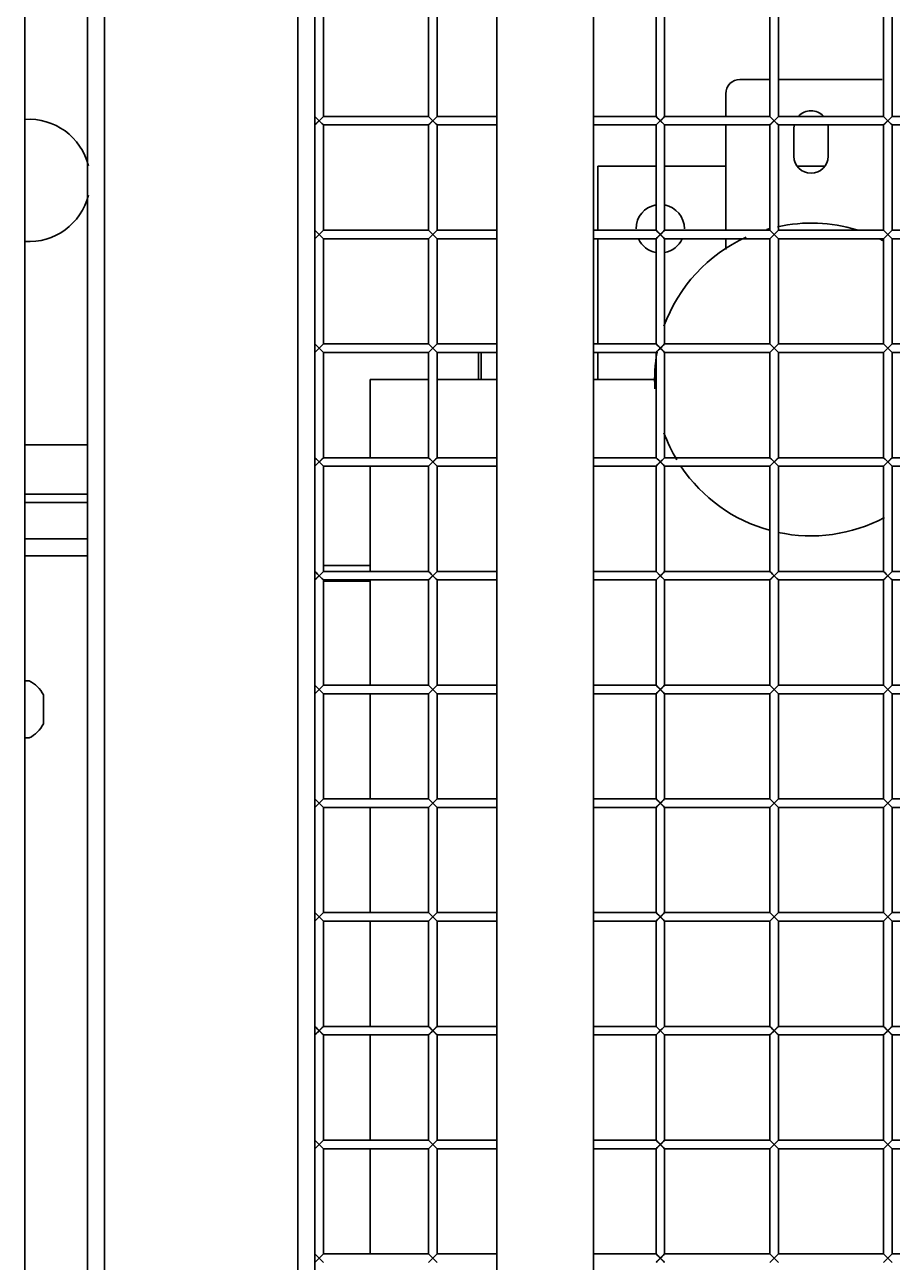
# Model space of a CAD drawing. Header units: millimetres. Extents: x 32496 to 166256, y 3504 to 23939.
# Drawn here: x 45612.1 to 45917.2, y 12467.1 to 12902.3 of the extents above; entities that cross this region are included whole.
import ezdxf

# ---------------------------------------------------------------- set-up
doc = ezdxf.new("R2010")
doc.units = ezdxf.units.MM
doc.layers.get('0').update_dxf_attribs({"lineweight": 35})

msp = doc.modelspace()

# ---------------------------------------------------------------- linework, layer by layer
at = {"linetype": 'Continuous'}
for p, q in [((45612.14, 13316.575), (45612.14, 10957.575)), ((45634.14, 13297.075), (45634.14, 10977.075)), ((45640.14, 10977.075), (45640.14, 13297.075)), ((45708.14, 13297.075), (45708.14, 10977.075)), ((45778.14, 13155.075), (45778.14, 12224.075)), ((45812.14, 13155.075), (45812.14, 12224.075)), ((45714.14, 12237.075), (45714.14, 13140.075)), ((45717.14, 12907.075), (45717.14, 12870.075)), ((45754.14, 12907.075), (45754.14, 12870.075)), ((45757.14, 12907.075), (45757.14, 12870.075)), ((45834.14, 12907.075), (45834.14, 12870.075)), ((45837.14, 12907.075), (45837.14, 12870.075)), ((45874.14, 12907.075), (45874.14, 12870.075)), ((45877.14, 12907.075), (45877.14, 12870.075)), ((45914.14, 12907.075), (45914.14, 12870.075)), ((45917.14, 12907.075), (45917.14, 12870.075)), ((45863.64, 12883.075), (45874.14, 12883.075)), ((45877.14, 12883.075), (45913.64, 12883.075)), ((45858.64, 12870.075), (45858.64, 12878.075)), ((45714.14, 12867.075), (45717.14, 12870.075)), ((45714.14, 12870.075), (45715.64, 12868.575)), ((45717.14, 12870.075), (45754.14, 12870.075)), ((45754.14, 12867.075), (45757.14, 12870.075)), ((45754.14, 12870.075), (45755.64, 12868.575)), ((45757.14, 12870.075), (45778.14, 12870.075)), ((45812.14, 12870.075), (45834.14, 12870.075)), ((45834.14, 12867.075), (45837.14, 12870.075)), ((45834.14, 12870.075), (45835.64, 12868.575)), ((45837.14, 12870.075), (45874.14, 12870.075)), ((45874.14, 12867.075), (45877.14, 12870.075)), ((45874.14, 12870.075), (45875.64, 12868.575)), ((45877.14, 12870.075), (45914.14, 12870.075)), ((45914.14, 12867.075), (45917.14, 12870.075)), ((45914.14, 12870.075), (45915.64, 12868.575)), ((45917.14, 12870.075), (45954.14, 12870.075)), ((45717.14, 12867.075), (45715.64, 12868.575)), ((45717.14, 12867.075), (45717.14, 12830.075)), ((45717.14, 12867.075), (45754.14, 12867.075)), ((45754.14, 12867.075), (45754.14, 12830.075)), ((45757.14, 12867.075), (45755.64, 12868.575)), ((45757.14, 12867.075), (45757.14, 12830.075)), ((45757.14, 12867.075), (45778.14, 12867.075)), ((45812.14, 12867.075), (45834.14, 12867.075)), ((45834.14, 12867.075), (45834.14, 12830.075)), ((45837.14, 12867.075), (45835.64, 12868.575)), ((45837.14, 12867.075), (45837.14, 12830.075)), ((45837.14, 12867.075), (45874.14, 12867.075)), ((45858.64, 12830.075), (45858.64, 12867.075)), ((45874.14, 12867.075), (45874.14, 12830.075)), ((45877.14, 12867.075), (45875.64, 12868.575)), ((45877.14, 12867.075), (45877.14, 12830.075)), ((45877.14, 12867.075), (45914.14, 12867.075)), ((45882.64, 12866.075), (45882.64, 12856.075)), ((45894.64, 12856.075), (45894.64, 12866.075)), ((45914.14, 12867.075), (45914.14, 12830.075)), ((45917.14, 12867.075), (45915.64, 12868.575)), ((45917.14, 12867.075), (45917.14, 12830.075)), ((45917.14, 12867.075), (45954.14, 12867.075)), ((45813.64, 12852.575), (45813.64, 12830.075)), ((45834.14, 12852.575), (45813.64, 12852.575)), ((45858.64, 12852.575), (45837.14, 12852.575)), ((45893.345, 12852.575), (45883.936, 12852.575)), ((45714.14, 12827.075), (45717.14, 12830.075)), ((45714.14, 12830.075), (45715.64, 12828.575)), ((45717.14, 12830.075), (45754.14, 12830.075)), ((45754.14, 12827.075), (45757.14, 12830.075)), ((45754.14, 12830.075), (45755.64, 12828.575)), ((45757.14, 12830.075), (45778.14, 12830.075)), ((45812.14, 12830.075), (45834.14, 12830.075)), ((45834.14, 12827.075), (45837.14, 12830.075)), ((45834.14, 12830.075), (45835.64, 12828.575)), ((45837.14, 12830.075), (45874.14, 12830.075)), ((45874.14, 12827.075), (45877.14, 12830.075)), ((45874.14, 12830.075), (45875.64, 12828.575)), ((45877.14, 12830.075), (45914.14, 12830.075)), ((45914.14, 12827.075), (45917.14, 12830.075)), ((45914.14, 12830.075), (45915.64, 12828.575)), ((45917.14, 12830.075), (45954.14, 12830.075)), ((45717.14, 12827.075), (45715.64, 12828.575)), ((45717.14, 12827.075), (45717.14, 12790.075)), ((45717.14, 12827.075), (45754.14, 12827.075)), ((45754.14, 12827.075), (45754.14, 12790.075)), ((45757.14, 12827.075), (45755.64, 12828.575)), ((45757.14, 12827.075), (45757.14, 12790.075)), ((45757.14, 12827.075), (45778.14, 12827.075)), ((45812.14, 12827.075), (45834.14, 12827.075)), ((45813.64, 12827.075), (45813.64, 12790.075)), ((45834.14, 12827.075), (45834.14, 12790.075)), ((45837.14, 12827.075), (45835.64, 12828.575)), ((45837.14, 12827.075), (45837.14, 12790.075)), ((45837.14, 12827.075), (45874.14, 12827.075)), ((45858.64, 12823.259), (45858.64, 12827.075)), ((45874.14, 12827.075), (45874.14, 12790.075)), ((45877.14, 12827.075), (45875.64, 12828.575)), ((45877.14, 12827.075), (45877.14, 12790.075)), ((45877.14, 12827.075), (45914.14, 12827.075)), ((45914.14, 12827.075), (45914.14, 12790.075)), ((45917.14, 12827.075), (45915.64, 12828.575)), ((45917.14, 12827.075), (45917.14, 12790.075)), ((45917.14, 12827.075), (45954.14, 12827.075)), ((45714.14, 12787.075), (45717.14, 12790.075)), ((45714.14, 12790.075), (45715.64, 12788.575)), ((45717.14, 12787.075), (45715.64, 12788.575)), ((45717.14, 12790.075), (45754.14, 12790.075)), ((45717.14, 12787.075), (45717.14, 12750.075)), ((45717.14, 12787.075), (45754.14, 12787.075)), ((45754.14, 12787.075), (45757.14, 12790.075)), ((45754.14, 12790.075), (45755.64, 12788.575)), ((45754.14, 12787.075), (45754.14, 12750.075)), ((45757.14, 12787.075), (45755.64, 12788.575)), ((45757.14, 12790.075), (45778.14, 12790.075)), ((45757.14, 12787.075), (45757.14, 12750.075)), ((45757.14, 12787.075), (45778.14, 12787.075)), ((45771.64, 12787.075), (45771.64, 12777.575)), ((45772.64, 12787.165), (45772.64, 12777.575)), ((45812.14, 12790.075), (45834.14, 12790.075)), ((45812.14, 12787.075), (45834.14, 12787.075)), ((45813.64, 12787.075), (45813.64, 12777.575)), ((45834.14, 12790.075), (45835.429, 12788.786)), ((45835.349, 12788.285), (45834.14, 12787.075)), ((45834.579, 12787.515), (45834.14, 12787.075)), ((45834.14, 12787.075), (45834.14, 12750.075)), ((45835.64, 12788.575), (45835.349, 12788.285)), ((45835.429, 12788.786), (45835.64, 12788.575)), ((45835.64, 12788.575), (45837.14, 12790.075)), ((45837.14, 12787.075), (45835.64, 12788.575)), ((45837.14, 12790.075), (45874.14, 12790.075)), ((45837.14, 12787.075), (45837.14, 12750.075)), ((45837.14, 12787.075), (45874.14, 12787.075)), ((45874.14, 12787.075), (45877.14, 12790.075)), ((45874.14, 12790.075), (45875.64, 12788.575)), ((45874.14, 12787.075), (45874.14, 12750.075)), ((45877.14, 12787.075), (45875.64, 12788.575)), ((45877.14, 12790.075), (45914.14, 12790.075)), ((45877.14, 12787.075), (45877.14, 12750.075)), ((45877.14, 12787.075), (45914.14, 12787.075)), ((45914.14, 12787.075), (45917.14, 12790.075)), ((45914.14, 12790.075), (45915.64, 12788.575)), ((45914.14, 12787.075), (45914.14, 12750.075)), ((45917.14, 12787.075), (45915.64, 12788.575)), ((45917.14, 12790.075), (45954.14, 12790.075)), ((45917.14, 12787.075), (45917.14, 12750.075)), ((45917.14, 12787.075), (45954.14, 12787.075)), ((45733.64, 12777.575), (45733.64, 12750.075)), ((45754.14, 12777.575), (45733.64, 12777.575)), ((45778.14, 12777.575), (45757.14, 12777.575)), ((45833.64, 12777.575), (45812.14, 12777.575)), ((45612.14, 12754.571), (45634.14, 12754.571)), ((45714.14, 12747.075), (45717.14, 12750.075)), ((45714.14, 12750.075), (45715.64, 12748.575)), ((45717.14, 12747.075), (45715.64, 12748.575)), ((45717.14, 12750.075), (45754.14, 12750.075)), ((45717.14, 12747.075), (45717.14, 12710.075)), ((45717.14, 12747.075), (45754.14, 12747.075)), ((45733.64, 12747.075), (45733.64, 12710.075)), ((45754.14, 12747.075), (45757.14, 12750.075)), ((45754.14, 12750.075), (45755.64, 12748.575)), ((45754.14, 12747.075), (45754.14, 12710.075)), ((45757.14, 12747.075), (45755.64, 12748.575)), ((45757.14, 12750.075), (45778.14, 12750.075)), ((45757.14, 12747.075), (45757.14, 12710.075)), ((45757.14, 12747.075), (45778.14, 12747.075)), ((45812.14, 12750.075), (45834.14, 12750.075)), ((45812.14, 12747.075), (45834.14, 12747.075)), ((45834.14, 12747.075), (45837.14, 12750.075)), ((45834.14, 12750.075), (45835.64, 12748.575)), ((45834.14, 12747.075), (45834.14, 12710.075)), ((45837.14, 12747.075), (45835.64, 12748.575)), ((45837.14, 12750.075), (45874.14, 12750.075)), ((45837.14, 12747.075), (45837.14, 12710.075)), ((45837.14, 12747.075), (45874.14, 12747.075)), ((45874.14, 12747.075), (45877.14, 12750.075)), ((45874.14, 12750.075), (45875.64, 12748.575)), ((45874.14, 12747.075), (45874.14, 12710.075)), ((45877.14, 12747.075), (45875.64, 12748.575)), ((45877.14, 12750.075), (45914.14, 12750.075)), ((45877.14, 12747.075), (45877.14, 12710.075)), ((45877.14, 12747.075), (45914.14, 12747.075)), ((45914.14, 12747.075), (45917.14, 12750.075)), ((45914.14, 12750.075), (45915.64, 12748.575)), ((45914.14, 12747.075), (45914.14, 12710.075)), ((45917.14, 12747.075), (45915.64, 12748.575)), ((45917.14, 12750.075), (45954.14, 12750.075)), ((45917.14, 12747.075), (45917.14, 12710.075)), ((45917.14, 12747.075), (45954.14, 12747.075)), ((45634.14, 12737.268), (45612.14, 12737.268)), ((45634.14, 12734.272), (45612.14, 12734.272)), ((45612.14, 12721.575), (45634.14, 12721.575)), ((45634.14, 12715.575), (45612.14, 12715.575)), ((45717.14, 12712.138), (45733.64, 12712.138)), ((45714.14, 12707.075), (45717.14, 12710.075)), ((45714.14, 12710.075), (45715.64, 12708.575)), ((45717.14, 12707.075), (45715.64, 12708.575)), ((45717.14, 12710.075), (45754.14, 12710.075)), ((45754.14, 12707.075), (45757.14, 12710.075)), ((45754.14, 12710.075), (45755.64, 12708.575)), ((45757.14, 12707.075), (45755.64, 12708.575)), ((45757.14, 12710.075), (45778.14, 12710.075)), ((45812.14, 12710.075), (45834.14, 12710.075)), ((45834.14, 12707.075), (45837.14, 12710.075)), ((45834.14, 12710.075), (45835.64, 12708.575)), ((45837.14, 12707.075), (45835.64, 12708.575)), ((45837.14, 12710.075), (45874.14, 12710.075)), ((45874.14, 12707.075), (45877.14, 12710.075)), ((45874.14, 12710.075), (45875.64, 12708.575)), ((45877.14, 12707.075), (45875.64, 12708.575)), ((45877.14, 12710.075), (45914.14, 12710.075)), ((45914.14, 12707.075), (45917.14, 12710.075)), ((45914.14, 12710.075), (45915.64, 12708.575)), ((45917.14, 12707.075), (45915.64, 12708.575)), ((45917.14, 12710.075), (45954.14, 12710.075)), ((45717.14, 12707.075), (45717.14, 12670.075)), ((45717.14, 12707.075), (45754.14, 12707.075)), ((45733.64, 12706.7), (45717.14, 12706.7)), ((45733.64, 12707.075), (45733.64, 12670.075)), ((45754.14, 12707.075), (45754.14, 12670.075)), ((45757.14, 12707.075), (45757.14, 12670.075)), ((45757.14, 12707.075), (45778.14, 12707.075)), ((45812.14, 12707.075), (45834.14, 12707.075)), ((45834.14, 12707.075), (45834.14, 12670.075)), ((45837.14, 12707.075), (45837.14, 12670.075)), ((45837.14, 12707.075), (45874.14, 12707.075)), ((45874.14, 12707.075), (45874.14, 12670.075)), ((45877.14, 12707.075), (45877.14, 12670.075)), ((45877.14, 12707.075), (45914.14, 12707.075)), ((45914.14, 12707.075), (45914.14, 12670.075)), ((45917.14, 12707.075), (45917.14, 12670.075)), ((45917.14, 12707.075), (45954.14, 12707.075)), ((45613.695, 12671.625), (45612.14, 12671.625)), ((45714.14, 12667.075), (45717.14, 12670.075)), ((45714.14, 12670.075), (45715.64, 12668.575)), ((45717.14, 12667.075), (45715.64, 12668.575)), ((45717.14, 12670.075), (45754.14, 12670.075)), ((45754.14, 12667.075), (45757.14, 12670.075)), ((45754.14, 12670.075), (45755.64, 12668.575)), ((45757.14, 12667.075), (45755.64, 12668.575)), ((45757.14, 12670.075), (45778.14, 12670.075)), ((45812.14, 12670.075), (45834.14, 12670.075)), ((45834.14, 12667.075), (45837.14, 12670.075)), ((45834.14, 12670.075), (45835.64, 12668.575)), ((45837.14, 12667.075), (45835.64, 12668.575)), ((45837.14, 12670.075), (45874.14, 12670.075)), ((45874.14, 12667.075), (45877.14, 12670.075)), ((45874.14, 12670.075), (45875.64, 12668.575)), ((45877.14, 12667.075), (45875.64, 12668.575)), ((45877.14, 12670.075), (45914.14, 12670.075)), ((45914.14, 12667.075), (45917.14, 12670.075)), ((45914.14, 12670.075), (45915.64, 12668.575)), ((45917.14, 12667.075), (45915.64, 12668.575)), ((45917.14, 12670.075), (45954.14, 12670.075)), ((45618.69, 12656.52), (45618.69, 12666.631)), ((45717.14, 12667.075), (45717.14, 12630.075)), ((45717.14, 12667.075), (45754.14, 12667.075)), ((45733.64, 12667.075), (45733.64, 12630.075)), ((45754.14, 12667.075), (45754.14, 12630.075)), ((45757.14, 12667.075), (45757.14, 12630.075)), ((45757.14, 12667.075), (45778.14, 12667.075)), ((45812.14, 12667.075), (45834.14, 12667.075)), ((45834.14, 12667.075), (45834.14, 12630.075)), ((45837.14, 12667.075), (45837.14, 12630.075)), ((45837.14, 12667.075), (45874.14, 12667.075)), ((45874.14, 12667.075), (45874.14, 12630.075)), ((45877.14, 12667.075), (45877.14, 12630.075)), ((45877.14, 12667.075), (45914.14, 12667.075)), ((45914.14, 12667.075), (45914.14, 12630.075)), ((45917.14, 12667.075), (45917.14, 12630.075)), ((45917.14, 12667.075), (45954.14, 12667.075)), ((45612.14, 12651.525), (45613.695, 12651.525)), ((45714.14, 12627.075), (45717.14, 12630.075)), ((45714.14, 12630.075), (45715.64, 12628.575)), ((45717.14, 12630.075), (45754.14, 12630.075)), ((45754.14, 12627.075), (45757.14, 12630.075)), ((45754.14, 12630.075), (45755.64, 12628.575)), ((45757.14, 12630.075), (45778.14, 12630.075)), ((45812.14, 12630.075), (45834.14, 12630.075)), ((45834.14, 12627.075), (45837.14, 12630.075)), ((45834.14, 12630.075), (45835.64, 12628.575)), ((45837.14, 12630.075), (45874.14, 12630.075)), ((45874.14, 12627.075), (45877.14, 12630.075)), ((45874.14, 12630.075), (45875.64, 12628.575)), ((45877.14, 12630.075), (45914.14, 12630.075)), ((45914.14, 12627.075), (45917.14, 12630.075)), ((45914.14, 12630.075), (45915.64, 12628.575)), ((45917.14, 12630.075), (45954.14, 12630.075)), ((45717.14, 12627.075), (45715.64, 12628.575)), ((45717.14, 12627.075), (45717.14, 12590.075)), ((45717.14, 12627.075), (45754.14, 12627.075)), ((45733.64, 12627.075), (45733.64, 12590.075)), ((45754.14, 12627.075), (45754.14, 12590.075)), ((45757.14, 12627.075), (45755.64, 12628.575)), ((45757.14, 12627.075), (45757.14, 12590.075)), ((45757.14, 12627.075), (45778.14, 12627.075)), ((45812.14, 12627.075), (45834.14, 12627.075)), ((45834.14, 12627.075), (45834.14, 12590.075)), ((45837.14, 12627.075), (45835.64, 12628.575)), ((45837.14, 12627.075), (45837.14, 12590.075)), ((45837.14, 12627.075), (45874.14, 12627.075)), ((45874.14, 12627.075), (45874.14, 12590.075)), ((45877.14, 12627.075), (45875.64, 12628.575)), ((45877.14, 12627.075), (45877.14, 12590.075)), ((45877.14, 12627.075), (45914.14, 12627.075)), ((45914.14, 12627.075), (45914.14, 12590.075)), ((45917.14, 12627.075), (45915.64, 12628.575)), ((45917.14, 12627.075), (45917.14, 12590.075)), ((45917.14, 12627.075), (45954.14, 12627.075)), ((45714.14, 12587.075), (45717.14, 12590.075)), ((45714.14, 12590.075), (45715.64, 12588.575)), ((45717.14, 12587.075), (45715.64, 12588.575)), ((45717.14, 12590.075), (45754.14, 12590.075)), ((45717.14, 12587.075), (45717.14, 12550.075)), ((45717.14, 12587.075), (45754.14, 12587.075)), ((45733.64, 12587.075), (45733.64, 12550.075)), ((45754.14, 12587.075), (45757.14, 12590.075)), ((45754.14, 12590.075), (45755.64, 12588.575)), ((45754.14, 12587.075), (45754.14, 12550.075)), ((45757.14, 12587.075), (45755.64, 12588.575)), ((45757.14, 12590.075), (45778.14, 12590.075)), ((45757.14, 12587.075), (45757.14, 12550.075)), ((45757.14, 12587.075), (45778.14, 12587.075)), ((45812.14, 12590.075), (45834.14, 12590.075)), ((45812.14, 12587.075), (45834.14, 12587.075)), ((45834.14, 12587.075), (45837.14, 12590.075)), ((45834.14, 12590.075), (45835.64, 12588.575)), ((45834.14, 12587.075), (45834.14, 12550.075)), ((45837.14, 12587.075), (45835.64, 12588.575)), ((45837.14, 12590.075), (45874.14, 12590.075)), ((45837.14, 12587.075), (45837.14, 12550.075)), ((45837.14, 12587.075), (45874.14, 12587.075)), ((45874.14, 12587.075), (45877.14, 12590.075)), ((45874.14, 12590.075), (45875.64, 12588.575)), ((45874.14, 12587.075), (45874.14, 12550.075)), ((45877.14, 12587.075), (45875.64, 12588.575)), ((45877.14, 12590.075), (45914.14, 12590.075)), ((45877.14, 12587.075), (45877.14, 12550.075)), ((45877.14, 12587.075), (45914.14, 12587.075)), ((45914.14, 12587.075), (45917.14, 12590.075)), ((45914.14, 12590.075), (45915.64, 12588.575)), ((45914.14, 12587.075), (45914.14, 12550.075)), ((45917.14, 12587.075), (45915.64, 12588.575)), ((45917.14, 12590.075), (45954.14, 12590.075)), ((45917.14, 12587.075), (45917.14, 12550.075)), ((45917.14, 12587.075), (45954.14, 12587.075)), ((45714.14, 12547.075), (45717.14, 12550.075)), ((45714.14, 12550.075), (45715.64, 12548.575)), ((45717.14, 12547.075), (45715.64, 12548.575)), ((45717.14, 12550.075), (45754.14, 12550.075)), ((45717.14, 12547.075), (45717.14, 12510.075)), ((45717.14, 12547.075), (45754.14, 12547.075)), ((45733.64, 12547.075), (45733.64, 12510.075)), ((45754.14, 12547.075), (45757.14, 12550.075)), ((45754.14, 12550.075), (45755.64, 12548.575)), ((45754.14, 12547.075), (45754.14, 12510.075)), ((45757.14, 12547.075), (45755.64, 12548.575)), ((45757.14, 12550.075), (45778.14, 12550.075)), ((45757.14, 12547.075), (45757.14, 12510.075)), ((45757.14, 12547.075), (45778.14, 12547.075)), ((45812.14, 12550.075), (45834.14, 12550.075)), ((45812.14, 12547.075), (45834.14, 12547.075)), ((45834.14, 12547.075), (45837.14, 12550.075)), ((45834.14, 12550.075), (45835.64, 12548.575)), ((45834.14, 12547.075), (45834.14, 12510.075)), ((45837.14, 12547.075), (45835.64, 12548.575)), ((45837.14, 12550.075), (45874.14, 12550.075)), ((45837.14, 12547.075), (45837.14, 12510.075)), ((45837.14, 12547.075), (45874.14, 12547.075)), ((45874.14, 12547.075), (45877.14, 12550.075)), ((45874.14, 12550.075), (45875.64, 12548.575)), ((45874.14, 12547.075), (45874.14, 12510.075)), ((45877.14, 12547.075), (45875.64, 12548.575)), ((45877.14, 12550.075), (45914.14, 12550.075)), ((45877.14, 12547.075), (45877.14, 12510.075)), ((45877.14, 12547.075), (45914.14, 12547.075)), ((45914.14, 12547.075), (45917.14, 12550.075)), ((45914.14, 12550.075), (45915.64, 12548.575)), ((45914.14, 12547.075), (45914.14, 12510.075)), ((45917.14, 12547.075), (45915.64, 12548.575)), ((45917.14, 12550.075), (45954.14, 12550.075)), ((45917.14, 12547.075), (45917.14, 12510.075)), ((45917.14, 12547.075), (45954.14, 12547.075)), ((45714.14, 12507.075), (45717.14, 12510.075)), ((45714.14, 12510.075), (45715.64, 12508.575)), ((45717.14, 12507.075), (45715.64, 12508.575)), ((45717.14, 12510.075), (45754.14, 12510.075)), ((45754.14, 12507.075), (45757.14, 12510.075)), ((45754.14, 12510.075), (45755.64, 12508.575)), ((45757.14, 12507.075), (45755.64, 12508.575)), ((45757.14, 12510.075), (45778.14, 12510.075)), ((45812.14, 12510.075), (45834.14, 12510.075)), ((45834.14, 12507.075), (45837.14, 12510.075)), ((45834.14, 12510.075), (45835.64, 12508.575)), ((45837.14, 12507.075), (45835.64, 12508.575)), ((45837.14, 12510.075), (45874.14, 12510.075)), ((45874.14, 12507.075), (45877.14, 12510.075)), ((45874.14, 12510.075), (45875.64, 12508.575)), ((45877.14, 12507.075), (45875.64, 12508.575)), ((45877.14, 12510.075), (45914.14, 12510.075)), ((45914.14, 12507.075), (45917.14, 12510.075)), ((45914.14, 12510.075), (45915.64, 12508.575)), ((45917.14, 12507.075), (45915.64, 12508.575)), ((45917.14, 12510.075), (45954.14, 12510.075)), ((45717.14, 12507.075), (45717.14, 12470.075)), ((45717.14, 12507.075), (45754.14, 12507.075)), ((45733.64, 12507.075), (45733.64, 12470.075)), ((45754.14, 12507.075), (45754.14, 12470.075)), ((45757.14, 12507.075), (45757.14, 12470.075)), ((45757.14, 12507.075), (45778.14, 12507.075)), ((45812.14, 12507.075), (45834.14, 12507.075)), ((45834.14, 12507.075), (45834.14, 12470.075)), ((45837.14, 12507.075), (45837.14, 12470.075)), ((45837.14, 12507.075), (45874.14, 12507.075)), ((45874.14, 12507.075), (45874.14, 12470.075)), ((45877.14, 12507.075), (45877.14, 12470.075)), ((45877.14, 12507.075), (45914.14, 12507.075)), ((45914.14, 12507.075), (45914.14, 12470.075)), ((45917.14, 12507.075), (45917.14, 12470.075)), ((45917.14, 12507.075), (45954.14, 12507.075)), ((45714.14, 12467.075), (45717.14, 12470.075)), ((45714.14, 12470.075), (45715.64, 12468.575)), ((45717.14, 12467.075), (45715.64, 12468.575)), ((45717.14, 12470.075), (45754.14, 12470.075)), ((45754.14, 12467.075), (45757.14, 12470.075)), ((45754.14, 12470.075), (45755.64, 12468.575)), ((45757.14, 12467.075), (45755.64, 12468.575)), ((45757.14, 12470.075), (45778.14, 12470.075)), ((45812.14, 12470.075), (45834.14, 12470.075)), ((45834.14, 12467.075), (45837.14, 12470.075)), ((45834.14, 12470.075), (45835.64, 12468.575)), ((45837.14, 12467.075), (45835.64, 12468.575)), ((45837.14, 12470.075), (45874.14, 12470.075)), ((45874.14, 12467.075), (45877.14, 12470.075)), ((45874.14, 12470.075), (45875.64, 12468.575)), ((45877.14, 12467.075), (45875.64, 12468.575)), ((45877.14, 12470.075), (45914.14, 12470.075)), ((45914.14, 12467.075), (45917.14, 12470.075)), ((45914.14, 12470.075), (45915.64, 12468.575)), ((45917.14, 12467.075), (45915.64, 12468.575)), ((45917.14, 12470.075), (45954.14, 12470.075))]:
    msp.add_line(p, q, dxfattribs=at)
for points in [[(45714.255, 12869.96), (45714.57, 12869.645), (45715.06, 12869.155), (45716.229, 12867.986)], [(45715.64, 12868.575), (45716.227, 12869.162), (45716.702, 12869.638), (45717.025, 12869.961)], [(45754.255, 12869.96), (45754.57, 12869.645), (45755.06, 12869.155), (45756.229, 12867.986)], [(45755.64, 12868.575), (45756.227, 12869.162), (45756.702, 12869.638), (45757.025, 12869.961)], [(45834.255, 12869.96), (45834.57, 12869.645), (45835.06, 12869.155), (45836.229, 12867.986)], [(45835.64, 12868.575), (45836.227, 12869.162), (45836.702, 12869.638), (45837.025, 12869.961)], [(45874.255, 12869.96), (45874.57, 12869.645), (45875.06, 12869.155), (45876.229, 12867.986)], [(45875.64, 12868.575), (45876.227, 12869.162), (45876.702, 12869.638), (45877.025, 12869.961)], [(45914.255, 12869.96), (45914.57, 12869.645), (45915.06, 12869.155), (45916.229, 12867.986)], [(45915.64, 12868.575), (45916.227, 12869.162), (45916.702, 12869.638), (45917.025, 12869.961)], [(45715.64, 12868.575), (45715.049, 12867.985), (45714.579, 12867.515), (45714.254, 12867.19)], [(45717.024, 12867.192), (45716.701, 12867.514), (45716.229, 12867.986)], [(45755.64, 12868.575), (45755.049, 12867.985), (45754.579, 12867.515), (45754.254, 12867.19)], [(45757.024, 12867.192), (45756.701, 12867.514), (45756.229, 12867.986)], [(45835.64, 12868.575), (45835.049, 12867.985), (45834.579, 12867.515), (45834.254, 12867.19)], [(45837.024, 12867.192), (45836.701, 12867.514), (45836.229, 12867.986)], [(45875.64, 12868.575), (45875.049, 12867.985), (45874.579, 12867.515), (45874.254, 12867.19)], [(45877.024, 12867.192), (45876.701, 12867.514), (45876.229, 12867.986)], [(45915.64, 12868.575), (45915.049, 12867.985), (45914.579, 12867.515), (45914.254, 12867.19)], [(45917.024, 12867.192), (45916.701, 12867.514), (45916.229, 12867.986)], [(45714.255, 12829.96), (45714.57, 12829.645), (45715.06, 12829.155), (45716.229, 12827.986)], [(45715.64, 12828.575), (45716.227, 12829.162), (45716.702, 12829.638), (45717.025, 12829.961)], [(45754.255, 12829.96), (45754.57, 12829.645), (45755.06, 12829.155), (45756.229, 12827.986)], [(45755.64, 12828.575), (45756.227, 12829.162), (45756.702, 12829.638), (45757.025, 12829.961)], [(45834.255, 12829.96), (45834.57, 12829.645), (45835.06, 12829.155), (45836.229, 12827.986)], [(45835.64, 12828.575), (45836.227, 12829.162), (45836.702, 12829.638), (45837.025, 12829.961)], [(45874.255, 12829.96), (45874.57, 12829.645), (45875.06, 12829.155), (45876.229, 12827.986)], [(45875.64, 12828.575), (45876.227, 12829.162), (45876.702, 12829.638), (45877.025, 12829.961)], [(45914.255, 12829.96), (45914.57, 12829.645), (45915.06, 12829.155), (45916.229, 12827.986)], [(45915.64, 12828.575), (45916.227, 12829.162), (45916.702, 12829.638), (45917.025, 12829.961)], [(45715.64, 12828.575), (45715.049, 12827.985), (45714.579, 12827.515), (45714.254, 12827.19)], [(45717.024, 12827.192), (45716.701, 12827.514), (45716.229, 12827.986)], [(45755.64, 12828.575), (45755.049, 12827.985), (45754.579, 12827.515), (45754.254, 12827.19)], [(45757.024, 12827.192), (45756.701, 12827.514), (45756.229, 12827.986)], [(45835.64, 12828.575), (45835.049, 12827.985), (45834.579, 12827.515), (45834.254, 12827.19)], [(45837.024, 12827.192), (45836.701, 12827.514), (45836.229, 12827.986)], [(45875.64, 12828.575), (45875.049, 12827.985), (45874.579, 12827.515), (45874.254, 12827.19)], [(45877.024, 12827.192), (45876.701, 12827.514), (45876.229, 12827.986)], [(45915.64, 12828.575), (45915.049, 12827.985), (45914.579, 12827.515), (45914.254, 12827.19)], [(45917.024, 12827.192), (45916.701, 12827.514), (45916.229, 12827.986)], [(45715.64, 12788.575), (45715.049, 12787.985), (45714.579, 12787.515), (45714.254, 12787.19)], [(45714.255, 12789.96), (45714.57, 12789.645), (45715.06, 12789.155), (45716.229, 12787.986)], [(45715.64, 12788.575), (45716.227, 12789.162), (45716.702, 12789.638), (45717.025, 12789.961)], [(45717.024, 12787.192), (45716.701, 12787.514), (45716.229, 12787.986)], [(45755.64, 12788.575), (45755.049, 12787.985), (45754.579, 12787.515), (45754.254, 12787.19)], [(45754.255, 12789.96), (45754.57, 12789.645), (45755.06, 12789.155), (45756.229, 12787.986)], [(45755.64, 12788.575), (45756.227, 12789.162), (45756.702, 12789.638), (45757.025, 12789.961)], [(45757.024, 12787.192), (45756.701, 12787.514), (45756.229, 12787.986)], [(45834.255, 12789.96), (45834.57, 12789.645), (45835.06, 12789.155), (45835.431, 12788.784)], [(45835.352, 12788.288), (45835.049, 12787.985), (45834.579, 12787.515)], [(45835.64, 12788.575), (45836.227, 12789.162), (45836.702, 12789.638), (45837.025, 12789.961)], [(45837.024, 12787.192), (45836.701, 12787.514), (45836.229, 12787.986), (45835.64, 12788.575)], [(45875.64, 12788.575), (45875.049, 12787.985), (45874.579, 12787.515), (45874.254, 12787.19)], [(45874.255, 12789.96), (45874.57, 12789.645), (45875.06, 12789.155), (45876.229, 12787.986)], [(45875.64, 12788.575), (45876.227, 12789.162), (45876.702, 12789.638), (45877.025, 12789.961)], [(45877.024, 12787.192), (45876.701, 12787.514), (45876.229, 12787.986)], [(45915.64, 12788.575), (45915.049, 12787.985), (45914.579, 12787.515), (45914.254, 12787.19)], [(45914.255, 12789.96), (45914.57, 12789.645), (45915.06, 12789.155), (45916.229, 12787.986)], [(45915.64, 12788.575), (45916.227, 12789.162), (45916.702, 12789.638), (45917.025, 12789.961)], [(45917.024, 12787.192), (45916.701, 12787.514), (45916.229, 12787.986)], [(45715.64, 12748.575), (45715.049, 12747.985), (45714.579, 12747.515), (45714.254, 12747.19)], [(45714.255, 12749.96), (45714.57, 12749.645), (45715.06, 12749.155), (45716.229, 12747.986)], [(45715.64, 12748.575), (45716.227, 12749.162), (45716.702, 12749.638), (45717.025, 12749.961)], [(45717.024, 12747.192), (45716.701, 12747.514), (45716.229, 12747.986)], [(45755.64, 12748.575), (45755.049, 12747.985), (45754.579, 12747.515), (45754.254, 12747.19)], [(45754.255, 12749.96), (45754.57, 12749.645), (45755.06, 12749.155), (45756.229, 12747.986)], [(45755.64, 12748.575), (45756.227, 12749.162), (45756.702, 12749.638), (45757.025, 12749.961)], [(45757.024, 12747.192), (45756.701, 12747.514), (45756.229, 12747.986)], [(45835.64, 12748.575), (45835.049, 12747.985), (45834.579, 12747.515), (45834.254, 12747.19)], [(45834.255, 12749.96), (45834.57, 12749.645), (45835.06, 12749.155), (45836.229, 12747.986)], [(45835.64, 12748.575), (45836.227, 12749.162), (45836.702, 12749.638), (45837.025, 12749.961)], [(45837.024, 12747.192), (45836.701, 12747.514), (45836.229, 12747.986)], [(45875.64, 12748.575), (45875.049, 12747.985), (45874.579, 12747.515), (45874.254, 12747.19)], [(45874.255, 12749.96), (45874.57, 12749.645), (45875.06, 12749.155), (45876.229, 12747.986)], [(45875.64, 12748.575), (45876.227, 12749.162), (45876.702, 12749.638), (45877.025, 12749.961)], [(45877.024, 12747.192), (45876.701, 12747.514), (45876.229, 12747.986)], [(45915.64, 12748.575), (45915.049, 12747.985), (45914.579, 12747.515), (45914.254, 12747.19)], [(45914.255, 12749.96), (45914.57, 12749.645), (45915.06, 12749.155), (45916.229, 12747.986)], [(45915.64, 12748.575), (45916.227, 12749.162), (45916.702, 12749.638), (45917.025, 12749.961)], [(45917.024, 12747.192), (45916.701, 12747.514), (45916.229, 12747.986)], [(45715.64, 12708.575), (45715.049, 12707.985), (45714.579, 12707.515), (45714.254, 12707.19)], [(45714.255, 12709.96), (45714.57, 12709.645), (45715.06, 12709.155), (45716.229, 12707.986)], [(45715.64, 12708.575), (45716.227, 12709.162), (45716.702, 12709.638), (45717.025, 12709.961)], [(45717.024, 12707.192), (45716.701, 12707.514), (45716.229, 12707.986)], [(45755.64, 12708.575), (45755.049, 12707.985), (45754.579, 12707.515), (45754.254, 12707.19)], [(45754.255, 12709.96), (45754.57, 12709.645), (45755.06, 12709.155), (45756.229, 12707.986)], [(45755.64, 12708.575), (45756.227, 12709.162), (45756.702, 12709.638), (45757.025, 12709.961)], [(45757.024, 12707.192), (45756.701, 12707.514), (45756.229, 12707.986)], [(45835.64, 12708.575), (45835.049, 12707.985), (45834.579, 12707.515), (45834.254, 12707.19)], [(45834.255, 12709.96), (45834.57, 12709.645), (45835.06, 12709.155), (45836.229, 12707.986)], [(45835.64, 12708.575), (45836.227, 12709.162), (45836.702, 12709.638), (45837.025, 12709.961)], [(45837.024, 12707.192), (45836.701, 12707.514), (45836.229, 12707.986)], [(45875.64, 12708.575), (45875.049, 12707.985), (45874.579, 12707.515), (45874.254, 12707.19)], [(45874.255, 12709.96), (45874.57, 12709.645), (45875.06, 12709.155), (45876.229, 12707.986)], [(45875.64, 12708.575), (45876.227, 12709.162), (45876.702, 12709.638), (45877.025, 12709.961)], [(45877.024, 12707.192), (45876.701, 12707.514), (45876.229, 12707.986)], [(45915.64, 12708.575), (45915.049, 12707.985), (45914.579, 12707.515), (45914.254, 12707.19)], [(45914.255, 12709.96), (45914.57, 12709.645), (45915.06, 12709.155), (45916.229, 12707.986)], [(45915.64, 12708.575), (45916.227, 12709.162), (45916.702, 12709.638), (45917.025, 12709.961)], [(45917.024, 12707.192), (45916.701, 12707.514), (45916.229, 12707.986)], [(45715.64, 12668.575), (45715.049, 12667.985), (45714.579, 12667.515), (45714.254, 12667.19)], [(45714.255, 12669.96), (45714.57, 12669.645), (45715.06, 12669.155), (45716.229, 12667.986)], [(45715.64, 12668.575), (45716.227, 12669.162), (45716.702, 12669.638), (45717.025, 12669.961)], [(45755.64, 12668.575), (45755.049, 12667.985), (45754.579, 12667.515), (45754.254, 12667.19)], [(45754.255, 12669.96), (45754.57, 12669.645), (45755.06, 12669.155), (45756.229, 12667.986)], [(45755.64, 12668.575), (45756.227, 12669.162), (45756.702, 12669.638), (45757.025, 12669.961)], [(45835.64, 12668.575), (45835.049, 12667.985), (45834.579, 12667.515), (45834.254, 12667.19)], [(45834.255, 12669.96), (45834.57, 12669.645), (45835.06, 12669.155), (45836.229, 12667.986)], [(45835.64, 12668.575), (45836.227, 12669.162), (45836.702, 12669.638), (45837.025, 12669.961)], [(45875.64, 12668.575), (45875.049, 12667.985), (45874.579, 12667.515), (45874.254, 12667.19)], [(45874.255, 12669.96), (45874.57, 12669.645), (45875.06, 12669.155), (45876.229, 12667.986)], [(45875.64, 12668.575), (45876.227, 12669.162), (45876.702, 12669.638), (45877.025, 12669.961)], [(45915.64, 12668.575), (45915.049, 12667.985), (45914.579, 12667.515), (45914.254, 12667.19)], [(45914.255, 12669.96), (45914.57, 12669.645), (45915.06, 12669.155), (45916.229, 12667.986)], [(45915.64, 12668.575), (45916.227, 12669.162), (45916.702, 12669.638), (45917.025, 12669.961)], [(45717.024, 12667.192), (45716.701, 12667.514), (45716.229, 12667.986)], [(45757.024, 12667.192), (45756.701, 12667.514), (45756.229, 12667.986)], [(45837.024, 12667.192), (45836.701, 12667.514), (45836.229, 12667.986)], [(45877.024, 12667.192), (45876.701, 12667.514), (45876.229, 12667.986)], [(45917.024, 12667.192), (45916.701, 12667.514), (45916.229, 12667.986)], [(45714.255, 12629.96), (45714.57, 12629.645), (45715.06, 12629.155), (45716.229, 12627.986)], [(45715.64, 12628.575), (45716.227, 12629.162), (45716.702, 12629.638), (45717.025, 12629.961)], [(45754.255, 12629.96), (45754.57, 12629.645), (45755.06, 12629.155), (45756.229, 12627.986)], [(45755.64, 12628.575), (45756.227, 12629.162), (45756.702, 12629.638), (45757.025, 12629.961)], [(45834.255, 12629.96), (45834.57, 12629.645), (45835.06, 12629.155), (45836.229, 12627.986)], [(45835.64, 12628.575), (45836.227, 12629.162), (45836.702, 12629.638), (45837.025, 12629.961)], [(45874.255, 12629.96), (45874.57, 12629.645), (45875.06, 12629.155), (45876.229, 12627.986)], [(45875.64, 12628.575), (45876.227, 12629.162), (45876.702, 12629.638), (45877.025, 12629.961)], [(45914.255, 12629.96), (45914.57, 12629.645), (45915.06, 12629.155), (45916.229, 12627.986)], [(45915.64, 12628.575), (45916.227, 12629.162), (45916.702, 12629.638), (45917.025, 12629.961)], [(45715.64, 12628.575), (45715.049, 12627.985), (45714.579, 12627.515), (45714.254, 12627.19)], [(45717.024, 12627.192), (45716.701, 12627.514), (45716.229, 12627.986)], [(45755.64, 12628.575), (45755.049, 12627.985), (45754.579, 12627.515), (45754.254, 12627.19)], [(45757.024, 12627.192), (45756.701, 12627.514), (45756.229, 12627.986)], [(45835.64, 12628.575), (45835.049, 12627.985), (45834.579, 12627.515), (45834.254, 12627.19)], [(45837.024, 12627.192), (45836.701, 12627.514), (45836.229, 12627.986)], [(45875.64, 12628.575), (45875.049, 12627.985), (45874.579, 12627.515), (45874.254, 12627.19)], [(45877.024, 12627.192), (45876.701, 12627.514), (45876.229, 12627.986)], [(45915.64, 12628.575), (45915.049, 12627.985), (45914.579, 12627.515), (45914.254, 12627.19)], [(45917.024, 12627.192), (45916.701, 12627.514), (45916.229, 12627.986)], [(45715.64, 12588.575), (45715.049, 12587.985), (45714.579, 12587.515), (45714.254, 12587.19)], [(45714.255, 12589.96), (45714.57, 12589.645), (45715.06, 12589.155), (45716.229, 12587.986)], [(45715.64, 12588.575), (45716.227, 12589.162), (45716.702, 12589.638), (45717.025, 12589.961)], [(45717.024, 12587.192), (45716.701, 12587.514), (45716.229, 12587.986)], [(45755.64, 12588.575), (45755.049, 12587.985), (45754.579, 12587.515), (45754.254, 12587.19)], [(45754.255, 12589.96), (45754.57, 12589.645), (45755.06, 12589.155), (45756.229, 12587.986)], [(45755.64, 12588.575), (45756.227, 12589.162), (45756.702, 12589.638), (45757.025, 12589.961)], [(45757.024, 12587.192), (45756.701, 12587.514), (45756.229, 12587.986)], [(45835.64, 12588.575), (45835.049, 12587.985), (45834.579, 12587.515), (45834.254, 12587.19)], [(45834.255, 12589.96), (45834.57, 12589.645), (45835.06, 12589.155), (45836.229, 12587.986)], [(45835.64, 12588.575), (45836.227, 12589.162), (45836.702, 12589.638), (45837.025, 12589.961)], [(45837.024, 12587.192), (45836.701, 12587.514), (45836.229, 12587.986)], [(45875.64, 12588.575), (45875.049, 12587.985), (45874.579, 12587.515), (45874.254, 12587.19)], [(45874.255, 12589.96), (45874.57, 12589.645), (45875.06, 12589.155), (45876.229, 12587.986)], [(45875.64, 12588.575), (45876.227, 12589.162), (45876.702, 12589.638), (45877.025, 12589.961)], [(45877.024, 12587.192), (45876.701, 12587.514), (45876.229, 12587.986)], [(45915.64, 12588.575), (45915.049, 12587.985), (45914.579, 12587.515), (45914.254, 12587.19)], [(45914.255, 12589.96), (45914.57, 12589.645), (45915.06, 12589.155), (45916.229, 12587.986)], [(45915.64, 12588.575), (45916.227, 12589.162), (45916.702, 12589.638), (45917.025, 12589.961)], [(45917.024, 12587.192), (45916.701, 12587.514), (45916.229, 12587.986)], [(45715.64, 12548.575), (45715.049, 12547.985), (45714.579, 12547.515), (45714.254, 12547.19)], [(45714.255, 12549.96), (45714.57, 12549.645), (45715.06, 12549.155), (45716.229, 12547.986)], [(45715.64, 12548.575), (45716.227, 12549.162), (45716.702, 12549.638), (45717.025, 12549.961)], [(45717.024, 12547.192), (45716.701, 12547.514), (45716.229, 12547.986)], [(45755.64, 12548.575), (45755.049, 12547.985), (45754.579, 12547.515), (45754.254, 12547.19)], [(45754.255, 12549.96), (45754.57, 12549.645), (45755.06, 12549.155), (45756.229, 12547.986)], [(45755.64, 12548.575), (45756.227, 12549.162), (45756.702, 12549.638), (45757.025, 12549.961)], [(45757.024, 12547.192), (45756.701, 12547.514), (45756.229, 12547.986)], [(45835.64, 12548.575), (45835.049, 12547.985), (45834.579, 12547.515), (45834.254, 12547.19)], [(45834.255, 12549.96), (45834.57, 12549.645), (45835.06, 12549.155), (45836.229, 12547.986)], [(45835.64, 12548.575), (45836.227, 12549.162), (45836.702, 12549.638), (45837.025, 12549.961)], [(45837.024, 12547.192), (45836.701, 12547.514), (45836.229, 12547.986)], [(45875.64, 12548.575), (45875.049, 12547.985), (45874.579, 12547.515), (45874.254, 12547.19)], [(45874.255, 12549.96), (45874.57, 12549.645), (45875.06, 12549.155), (45876.229, 12547.986)], [(45875.64, 12548.575), (45876.227, 12549.162), (45876.702, 12549.638), (45877.025, 12549.961)], [(45877.024, 12547.192), (45876.701, 12547.514), (45876.229, 12547.986)], [(45915.64, 12548.575), (45915.049, 12547.985), (45914.579, 12547.515), (45914.254, 12547.19)], [(45914.255, 12549.96), (45914.57, 12549.645), (45915.06, 12549.155), (45916.229, 12547.986)], [(45915.64, 12548.575), (45916.227, 12549.162), (45916.702, 12549.638), (45917.025, 12549.961)], [(45917.024, 12547.192), (45916.701, 12547.514), (45916.229, 12547.986)], [(45714.255, 12509.96), (45714.57, 12509.645), (45715.06, 12509.155), (45716.229, 12507.986)], [(45715.64, 12508.575), (45715.049, 12507.985), (45714.579, 12507.515)], [(45715.64, 12508.575), (45716.227, 12509.162), (45716.702, 12509.638), (45717.025, 12509.961)], [(45717.024, 12507.192), (45716.701, 12507.514), (45716.229, 12507.986)], [(45755.64, 12508.575), (45755.049, 12507.985), (45754.579, 12507.515), (45754.254, 12507.19)], [(45754.255, 12509.96), (45754.57, 12509.645), (45755.06, 12509.155), (45756.229, 12507.986)], [(45755.64, 12508.575), (45756.227, 12509.162), (45756.702, 12509.638), (45757.025, 12509.961)], [(45757.024, 12507.192), (45756.701, 12507.514), (45756.229, 12507.986)], [(45835.64, 12508.575), (45835.049, 12507.985), (45834.579, 12507.515), (45834.254, 12507.19)], [(45834.255, 12509.96), (45834.57, 12509.645), (45835.06, 12509.155), (45836.229, 12507.986)], [(45835.64, 12508.575), (45836.227, 12509.162), (45836.702, 12509.638), (45837.025, 12509.961)], [(45837.024, 12507.192), (45836.701, 12507.514), (45836.229, 12507.986)], [(45875.64, 12508.575), (45875.049, 12507.985), (45874.579, 12507.515), (45874.254, 12507.19)], [(45874.255, 12509.96), (45874.57, 12509.645), (45875.06, 12509.155), (45876.229, 12507.986)], [(45875.64, 12508.575), (45876.227, 12509.162), (45876.702, 12509.638), (45877.025, 12509.961)], [(45877.024, 12507.192), (45876.701, 12507.514), (45876.229, 12507.986)], [(45915.64, 12508.575), (45915.049, 12507.985), (45914.579, 12507.515), (45914.254, 12507.19)], [(45914.255, 12509.96), (45914.57, 12509.645), (45915.06, 12509.155), (45916.229, 12507.986)], [(45915.64, 12508.575), (45916.227, 12509.162), (45916.702, 12509.638), (45917.025, 12509.961)], [(45917.024, 12507.192), (45916.701, 12507.514), (45916.229, 12507.986)], [(45714.255, 12469.96), (45714.57, 12469.645), (45715.06, 12469.155), (45716.229, 12467.986)], [(45715.64, 12468.575), (45715.049, 12467.985), (45714.579, 12467.515)], [(45715.64, 12468.575), (45716.227, 12469.162), (45716.702, 12469.638), (45717.025, 12469.961)], [(45754.255, 12469.96), (45754.57, 12469.645), (45755.06, 12469.155), (45756.229, 12467.986)], [(45755.64, 12468.575), (45755.049, 12467.985), (45754.579, 12467.515)], [(45755.64, 12468.575), (45756.227, 12469.162), (45756.702, 12469.638), (45757.025, 12469.961)], [(45835.64, 12468.575), (45835.049, 12467.985), (45834.579, 12467.515), (45834.254, 12467.19)], [(45834.255, 12469.96), (45834.57, 12469.645), (45835.06, 12469.155), (45836.229, 12467.986)], [(45835.64, 12468.575), (45836.227, 12469.162), (45836.702, 12469.638), (45837.025, 12469.961)], [(45875.64, 12468.575), (45875.049, 12467.985), (45874.579, 12467.515), (45874.254, 12467.19)], [(45874.255, 12469.96), (45874.57, 12469.645), (45875.06, 12469.155), (45876.229, 12467.986)], [(45875.64, 12468.575), (45876.227, 12469.162), (45876.702, 12469.638), (45877.025, 12469.961)], [(45915.64, 12468.575), (45915.049, 12467.985), (45914.579, 12467.515), (45914.254, 12467.19)], [(45914.255, 12469.96), (45914.57, 12469.645), (45915.06, 12469.155), (45916.229, 12467.986)], [(45915.64, 12468.575), (45916.227, 12469.162), (45916.702, 12469.638), (45917.025, 12469.961)], [(45717.024, 12467.192), (45716.701, 12467.514), (45716.229, 12467.986)], [(45757.024, 12467.192), (45756.701, 12467.514), (45756.229, 12467.986)], [(45837.024, 12467.192), (45836.701, 12467.514), (45836.229, 12467.986)], [(45877.024, 12467.192), (45876.701, 12467.514), (45876.229, 12467.986)], [(45917.024, 12467.192), (45916.701, 12467.514), (45916.229, 12467.986)]]:
    msp.add_lwpolyline(points, dxfattribs=at)
for centre, radius, start, end in [((45863.64, 12878.075), 5, 90, 180), ((45613.64, 12847.575), 21.5, 13.89096, 94.05053), ((45888.64, 12866.075), 6, 43.60467, 136.36198), ((45888.64, 12866.075), 6, 169.44894, 180), ((45888.64, 12866.075), 6, 0, 10.54574), ((45888.64, 12856.075), 6, 180, 0), ((45613.64, 12847.575), 21.5, 265.95426, 346.1858), ((45835.607, 12830.608), 8.5, 100.25816, 180), ((45835.607, 12830.608), 8.5, 0, 79.26778), ((45888.64, 12777.575), 55, 105.42618, 106.58354), ((45888.64, 12777.575), 55, 73.03451, 102.32623), ((45835.607, 12830.608), 8.5, 205.22926, 259.74229), ((45888.64, 12777.575), 55, 114.49708, 160.11276), ((45835.607, 12830.608), 8.5, 280.7317, 334.75312), ((45888.64, 12777.575), 55, 62.73024, 64.14843), ((45888.64, 12777.575), 55, 169.97995, 183.38259), ((45888.64, 12777.575), 55, 199.89957, 210.98282), ((45888.64, 12777.575), 55, 213.9261, 254.62131), ((45888.64, 12777.575), 55, 257.79511, 297.99501), ((45608.64, 12661.575), 11.25, 26.70485, 63.29515), ((45608.64, 12661.575), 11.25, 296.70485, 333.29515)]:
    msp.add_arc(centre, radius, start, end, dxfattribs=at)

doc.saveas('drawing.dxf')
